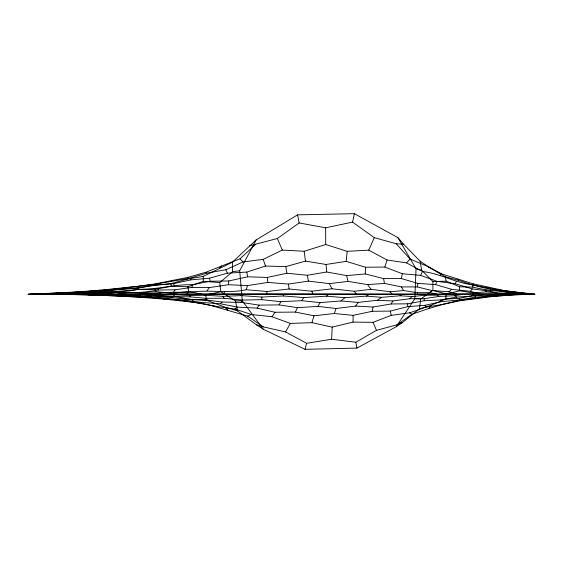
<?xml version="1.0" encoding="UTF-8"?>
<svg xmlns="http://www.w3.org/2000/svg" width="563" height="563" viewBox="0 0 563 563"><rect width="100%" height="100%" fill="white"/><g stroke="black" fill="none" stroke-linecap="round" stroke-linejoin="round"><path stroke-width="0.84" d="M203.278 281.345L203.285 276.37L232.406 262.231L256.144 239.922L297.553 214.862L354.352 213.68L397.886 237.628L403.544 244.159L420.104 261.19L430.498 268.171L445.256 276.743L458.648 280.353L472.829 285.124L500.183 290.191L534.85 294.203L328.229 294.604L28.15 294.21L121.742 291.092L137.998 289.34L155.057 289.298L171.236 286.349L187.81 286.736L203.278 281.345L219.725 282.584L232.575 271.704L239.697 270.747L256.144 239.922M81.107 294.343L148.97 297.377L184.587 300.114L201.223 302.43L220.309 303.76L237.41 307.102L257.136 308.116L274.962 312.268L295.35 312.078L313.992 315.794L334.338 313.5L353.142 315.357L372.227 311.29L390.293 311.086L407.703 306.659L407.711 303.816L424.192 300.762L440.766 299.924L456.734 297.102L474.595 295.913L482.885 294.548M33.829 294.224L106.66 294.062L123.937 294.864L140.68 294.653L158.273 296.328L174.424 296.293L191.99 299.636L207.212 300.438L224.75 307.116L237.466 310.903L256.418 324.795L263.238 329.2L305.033 349.32L356.914 348.096L396.253 326.716L414.818 298.643L420.8 298.918L432.905 290.374L432.94 281.584L421.645 270.184L416.029 268.727L397.886 237.628M55.646 294.132L52.767 294.266C107.104 295.195 162.038 294.815 215.39 306.307L234.771 309.024L251.534 314.52L271.992 316.744L290.353 323.422L311.958 322.655L332.177 327.117L353.015 322.113L353.142 315.357M424.192 300.762L424.235 298.7L438.718 296.469L454.651 295.709L462.061 294.505M525.363 293.386C507.784 291.683 489.944 291.416 472.765 287.123L472.829 285.124M532.056 294.069L478.768 293.689L470.408 291.296L451.667 289.326L435.551 284.596L418.006 283.421L401.342 278.572L383.607 278.594L365.288 273.956L365.542 267.249L346.196 261.373L326.076 264.469L305.484 261.119L285.772 266.609L265.433 266.06L246.791 272.077L227.396 273.175L209.542 278.206L190.941 279.846L173.488 283.639L155.064 285.265L137.414 288.108L118.286 289.523L99.447 291.824L68.848 293.999L28.15 294.21M414.818 298.643L416.029 268.727M256.418 324.795L263.224 326.857L285.54 331.952L306.596 343.303L331.635 339.229L332.177 327.117M353.015 322.113L373.086 322.317L391.278 315.357L409.597 312.824L425.881 307.208L442.884 304.372L459.401 300.375L459.499 298.327L473.497 295.392L488.03 295.392L500.76 294.175L532.45 294.224M133.888 294.372L159.167 295.406L173.123 296.638L190.069 296.835L206.135 298.32L224.025 298.249L242.153 300.093L261.718 299.636L261.901 297.053L283.238 295.969L303.83 297.56L326.491 296.173L344.929 297.686L366.485 296.11L381.644 297.341L399.955 295.779L412.257 296.525L425.593 295.202L437.324 295.202L443.686 294.393M346.196 261.373L347.167 251.316L325.738 244.546L304.175 251.26L282.281 250.056L263.252 259.374L243.089 261.943L225.869 269.726L207.071 273.062L189.998 278.15L154.332 284.322L117.73 288.826L79.031 292.232L49.734 294.055M68.848 293.999L117.991 294.006L125.704 292.915L143.699 292.176L158.52 290.051L175.093 289.804L191.969 287.369L209.387 287.616L228.416 284.723L228.831 280.951L247.664 276.82L267.425 277.425L286.898 273.238L307.257 275.272L326.723 271.992L346.59 275.603L365.288 273.956M396.253 326.716L402.601 322.465L419.407 308.848L430.948 305.343L445.706 299.03L446.269 293.985L459.626 290.804L473.068 292.915L486.073 291.873L499.24 293.133L510.676 292.985L525.751 294.048M191.969 287.369L192.279 284.765L210.105 281.247L228.831 280.951M117.991 294.006L266.735 293.71L267.045 291.486L289.101 288.995L311.832 291.198L332.05 288.805L354.211 291.282L371.059 289.305L390.032 291.768L403.558 290.543L417.338 292.661L429.956 292.669L436.473 293.985L478.768 293.689M419.407 308.848L420.8 298.918M372.227 311.29L373.051 307.018L391.116 303.971L407.711 303.816M401.342 278.572L402.306 273.738L384.818 267.052L365.542 267.249M249.493 245.813L277.376 238.501L299.171 222.962L325.639 227.811L352.579 222.089L354.352 213.68M228.416 284.723L247.579 285.582L267.763 282.422L288.411 284.076L308.433 281.113L329.348 283.632L348.04 281.401L367.59 284.596L384.459 283.435L401.454 286.919L417.267 286.919L418.006 283.421M305.033 349.32L306.596 343.303M311.958 322.655L313.992 315.794M30.578 294.168L103.261 290.684L137.252 287.918L153.959 285.195L170.885 283.668L187.465 279.079L187.986 277.348L205.629 272.351L240.042 258.776L255.306 244.645M78.799 292.985L79.031 292.232M384.818 267.052L387.077 260.007L368.772 250.148L347.167 251.316M334.338 313.5L336.012 308.496L355.64 306.089L373.051 307.018M139.856 294.09C155.93 293.323 172.039 291.444 188.148 292.626C207.451 288.939 226.882 293.977 246.165 289.727L247.579 285.582M283.238 295.969L283.78 294.569M107.294 294.372L136.26 295.554L151.954 296.877L170.73 297.524L186.691 299.206L205.15 299.812L222.125 302.042L241.238 302.401L242.153 300.093M368.772 250.148L374.275 237.656L352.579 222.089M295.35 312.078L297.503 307.672L317.821 306.392L336.012 308.496M402.306 273.738L420.575 275.37L422.482 271.535C440.16 273.428 455.551 283.147 473.272 284.758C487.016 289.656 501.591 290.438 515.68 293.787M435.551 284.596L437.162 281.38L455.143 283.724L472.273 288.918L490.725 291.317L499.55 293.696M241.238 302.401L259.149 305.132L279.128 304.886L280.782 301.691L301.557 300.691L320.213 302.598L340.925 300.987L358.152 302.373L377.316 300.304L392.868 300.966L409.505 298.756L424.235 298.7M455.143 283.724L456.311 281.472M136.126 286.468L153.79 284.16L187.986 277.348M285.54 331.952L290.353 323.422M391.116 303.971L392.868 300.966M331.635 339.229L355.844 342.248L376.457 330.34L396.992 324.809L411.933 314.253L429.09 308.411L430.948 305.343M425.593 295.202L426.092 294.4M317.821 306.392L320.213 302.598M205.15 299.812L206.135 298.32M271.992 316.744L274.962 312.268M173.678 291.923L175.093 289.804M257.136 308.116L259.149 305.132M355.64 306.089L358.152 302.373M223.328 293.809L224.602 292.007M301.557 300.691L303.83 297.56M206.98 290.761L209.387 287.616M470.408 291.296L472.273 288.918M219.563 268.136L221.386 265.849M429.956 292.669L431.99 290.55L448.845 291.775L456.354 293.795M442.884 304.372L459.119 300.874L492.773 296.483L493.491 295.737L502.28 294.512M387.077 260.007L406.472 262.851L410.11 259.093L427.831 266.475L441.941 273.991L473.265 283.879L504.701 290.628L526.201 293.928M186.796 293.935L188.148 292.626M220.309 303.76L222.125 302.042M88.975 294.688L89.433 294.266M326.491 296.173L328.229 294.604M448.845 291.775L451.667 289.326M340.925 300.987L344.929 297.686M409.505 298.756L412.257 296.525M440.238 275.286L441.941 273.991M234.771 309.024L237.41 307.102M377.316 300.304L381.644 297.341M156.577 294.322L162.813 294.773L176.585 294.78L177.246 294.336M366.485 296.11L368.913 294.597M399.955 295.779L402.123 294.519M73.232 293.949L89.756 293.013L106.28 293.196L122.593 292.352L139.715 293.006L155.93 291.704L173.038 293.316L188.746 291.289L205.347 295.068L220.858 291.747L235.447 300.909L242.301 300.804L263.238 329.2M498.966 290.804L500.183 290.191M184.587 300.114L186.691 299.206M396.992 324.809L402.601 322.465M212.631 305.955L247.579 316.096L251.534 314.52M170.73 297.524L173.123 296.638M429.09 308.411L443.743 304.147M59.094 294.294C105.809 295.096 152.587 296.905 198.95 303.056L201.223 302.43M99.123 290.374L136.169 286.398M407.703 306.659L424.981 305.315L441.554 301.634L458.697 300.03L475.763 297.123L493.491 295.737M187.465 279.079L203.285 276.37M159.167 295.406L162.813 294.773M92.775 293.977C108.11 291.697 123.733 292.577 138.962 289.326C156.943 289.678 174.291 284.181 192.279 284.765M148.97 297.377L151.954 296.877M487.199 287.496L488.283 287.32M60.051 293.274L100.108 290.142M459.401 300.375L489.514 296.384L527.123 294.301M136.26 295.554L141.074 294.97M88.771 294.963L90.46 294.773M111.678 295.364L115.633 294.949M492.773 296.483L517.341 294.421M505.968 295.385L508.642 295.202M163.432 299.073L165.642 298.925M37.137 294.111L51.648 293.337M46.954 293.597L63.007 292.795M445.706 299.03L459.499 298.327M41.951 294.111L73.936 293.562M176.585 294.78L189.893 295.61L204.911 295.202L222.983 296.356L241.295 295.617L261.901 297.053M432.94 281.584L446.156 281.162L459.485 286.778L472.765 287.123M127.118 296.539L129.328 296.469M39.002 293.879L43.421 293.773M29.1 294.217L44.836 293.977M68.904 294.512L69.896 294.498M266.735 293.71L436.473 293.985M34.033 294.083L34.667 294.09M522.534 293.752L534.85 294.203M82.979 291.514L85.21 291.571M374.275 237.656L396.225 243.758L403.544 244.159M515.412 294.322L519.135 294.54M522.358 293.168L534.766 294.175M69.939 292.591L72.324 292.781M246.165 289.727L267.045 291.486M261.718 299.636L280.782 301.691M279.128 304.886L297.503 307.672M171.236 280.902L171.814 280.993M514.786 292.028L518.22 292.64M198.95 303.056L215.39 306.307M417.267 286.919L431.99 290.55M58.461 293.422L59.242 293.619M432.905 290.374L446.269 293.985M122.122 291.754L125.704 292.915M178.021 300.199L180.097 300.881M142.953 297.06L144.55 297.588M106.998 295.364L107.786 295.631M420.575 275.37L437.162 281.38M143.699 292.176L146.415 293.316M99.447 291.824L101.741 292.83M474.883 298.439L475.475 298.714M205.629 272.351L207.071 273.062M103.261 290.684L104.591 291.345M118.751 288.523L119.673 289.009M504.701 290.628L506.967 291.845M406.472 262.851L422.482 271.535M409.597 312.824L411.933 314.253M427.831 266.475L430.498 268.171M454.651 295.709L456.734 297.102M488.03 295.392L489.514 296.384M499.24 293.133L500.76 294.175M247.579 316.096L263.224 326.857M88.919 292.429L89.756 293.013M137.414 288.108L138.962 289.326M437.324 295.202L438.718 296.469M224.75 307.116L228.05 310.248M158.273 296.328L159.758 297.855M474.595 295.913L475.763 297.123M240.042 258.776L243.089 261.943M396.225 243.758L410.11 259.093M390.032 291.768L391.855 293.787M123.937 294.864L124.733 295.744M204.214 294.421L204.911 295.202M191.99 299.636L194.108 302.014M117.73 288.826L118.286 289.523M354.211 291.282L356.097 293.682M154.332 284.322L155.064 285.265M367.59 284.596L371.059 289.305M157.373 288.362L158.52 290.051M121.742 291.092L122.593 292.352M458 279.29L458.648 280.353M139.715 293.006L140.68 294.653M401.454 286.919L403.558 290.543M189.998 278.15L190.941 279.846M222.983 296.356L224.025 298.249M137.252 287.918L137.998 289.34M329.348 283.632L332.05 288.805M458.697 300.03L459.119 300.874M424.981 305.315L425.881 307.208M173.038 293.316L174.424 296.293M440.766 299.924L441.554 301.634M240.788 294.505L241.295 295.617M225.869 269.726L227.396 273.175M106.28 293.196L106.66 294.062M277.376 238.501L282.281 250.056M373.086 322.317L376.457 330.34M173.488 283.639L174.248 285.511M311.832 291.198L312.803 293.661M155.057 289.298L155.93 291.704M205.347 295.068L207.212 300.438M263.252 259.374L265.433 266.06M346.59 275.603L348.04 281.401M390.293 311.086L391.278 315.357M510.557 292.422L510.676 292.985M445.256 276.743L446.156 281.162M187.81 286.736L188.746 291.289M307.257 275.272L308.433 281.113M235.447 300.909L237.466 310.903M297.553 214.862L299.171 222.962M209.542 278.206L210.105 281.247M355.844 342.248L356.914 348.096M246.791 272.077L247.664 276.82M159.822 293.302L159.962 294.076M383.607 278.594L384.459 283.435M473.068 292.915L473.497 295.392M420.104 261.19L421.645 270.184M285.772 266.609L286.898 273.238M153.79 284.16L153.959 285.195M417.338 292.661L417.542 293.977M189.893 295.61L190.069 296.835M288.411 284.076L289.101 288.995M304.175 251.26L305.484 261.119M170.885 283.668L171.236 286.349M219.725 282.584L220.858 291.747M485.918 290.107L486.073 291.873M490.563 289.417L490.725 291.317M326.076 264.469L326.723 271.992M239.697 270.747L242.301 300.804M267.425 277.425L267.763 282.422M459.485 286.778L459.626 290.804M232.406 262.231L232.575 271.704M473.265 283.879L473.272 284.758M325.639 227.811L325.738 244.546"/></g></svg>
